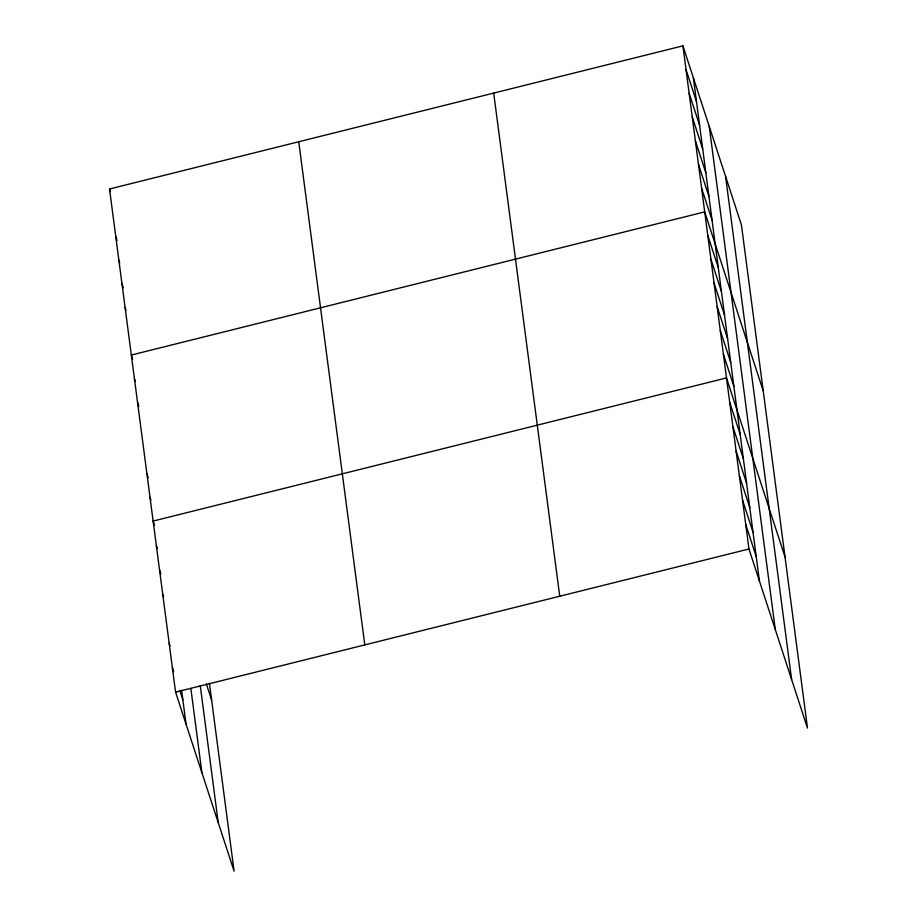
<?xml version="1.0" encoding="UTF-8"?>
<svg xmlns="http://www.w3.org/2000/svg" width="917" height="917" viewBox="0 0 917 917"><rect width="100%" height="100%" fill="white"/><g stroke="black" fill="none" stroke-linecap="round" stroke-linejoin="round"><path stroke-width="1.38" d="M209.431 683.337L234.087 871.15L175.583 692.14L109.524 188.982L682.913 45.85L741.417 224.86L807.476 728.018L748.96 548.996L682.913 45.85M175.583 692.14L748.96 548.996M686.019 69.566L696.484 101.592M689.137 93.293L699.602 125.308M692.255 117.009L702.72 149.024M695.361 140.725L705.826 172.751M698.479 164.452L708.944 196.467M701.597 188.168L712.062 220.183M763.219 390.906L704.703 211.896L131.326 355.028L132.633 359.028M707.821 235.612L718.286 267.626M710.939 259.328L721.404 291.354M714.045 283.055L724.51 315.07M717.163 306.771L727.628 338.786M720.281 330.487L730.746 362.513M723.387 354.214L733.852 386.229M785.021 556.94L726.505 377.93L153.128 521.062L154.434 525.063M729.714 402.368L740.179 434.383M732.924 426.806L743.389 458.821M736.133 451.244L746.598 483.27M739.343 475.682L749.808 507.709M742.552 500.12L753.017 532.147M745.762 524.558L756.227 556.585M109.524 188.982L110.395 191.653M115.748 236.426L117.055 240.426M118.866 260.141L119.737 262.812M121.984 283.869L123.291 287.869M125.09 307.585L125.961 310.255M134.432 378.744L135.315 381.415M137.55 402.46L138.857 406.472M146.892 473.63L148.199 477.631M150.01 497.346L150.881 500.017M206.348 683.91L211.632 700.084M156.326 545.5L157.208 548.171M159.535 569.938L160.842 573.95M162.745 594.376L163.616 597.047M169.164 643.264L170.035 645.923M172.373 667.702L173.68 671.702M179.789 690.375L182.838 699.717M725.565 176.351L791.623 679.508M709.231 126.374L775.289 629.532M693.378 77.865L759.425 581.023M493.69 93.087L559.748 596.233M298.736 141.745L364.794 644.903M200.238 685.515L218.235 822.641M190.851 688.484L201.9 772.664M181.589 690.214L186.048 724.155"/></g></svg>
